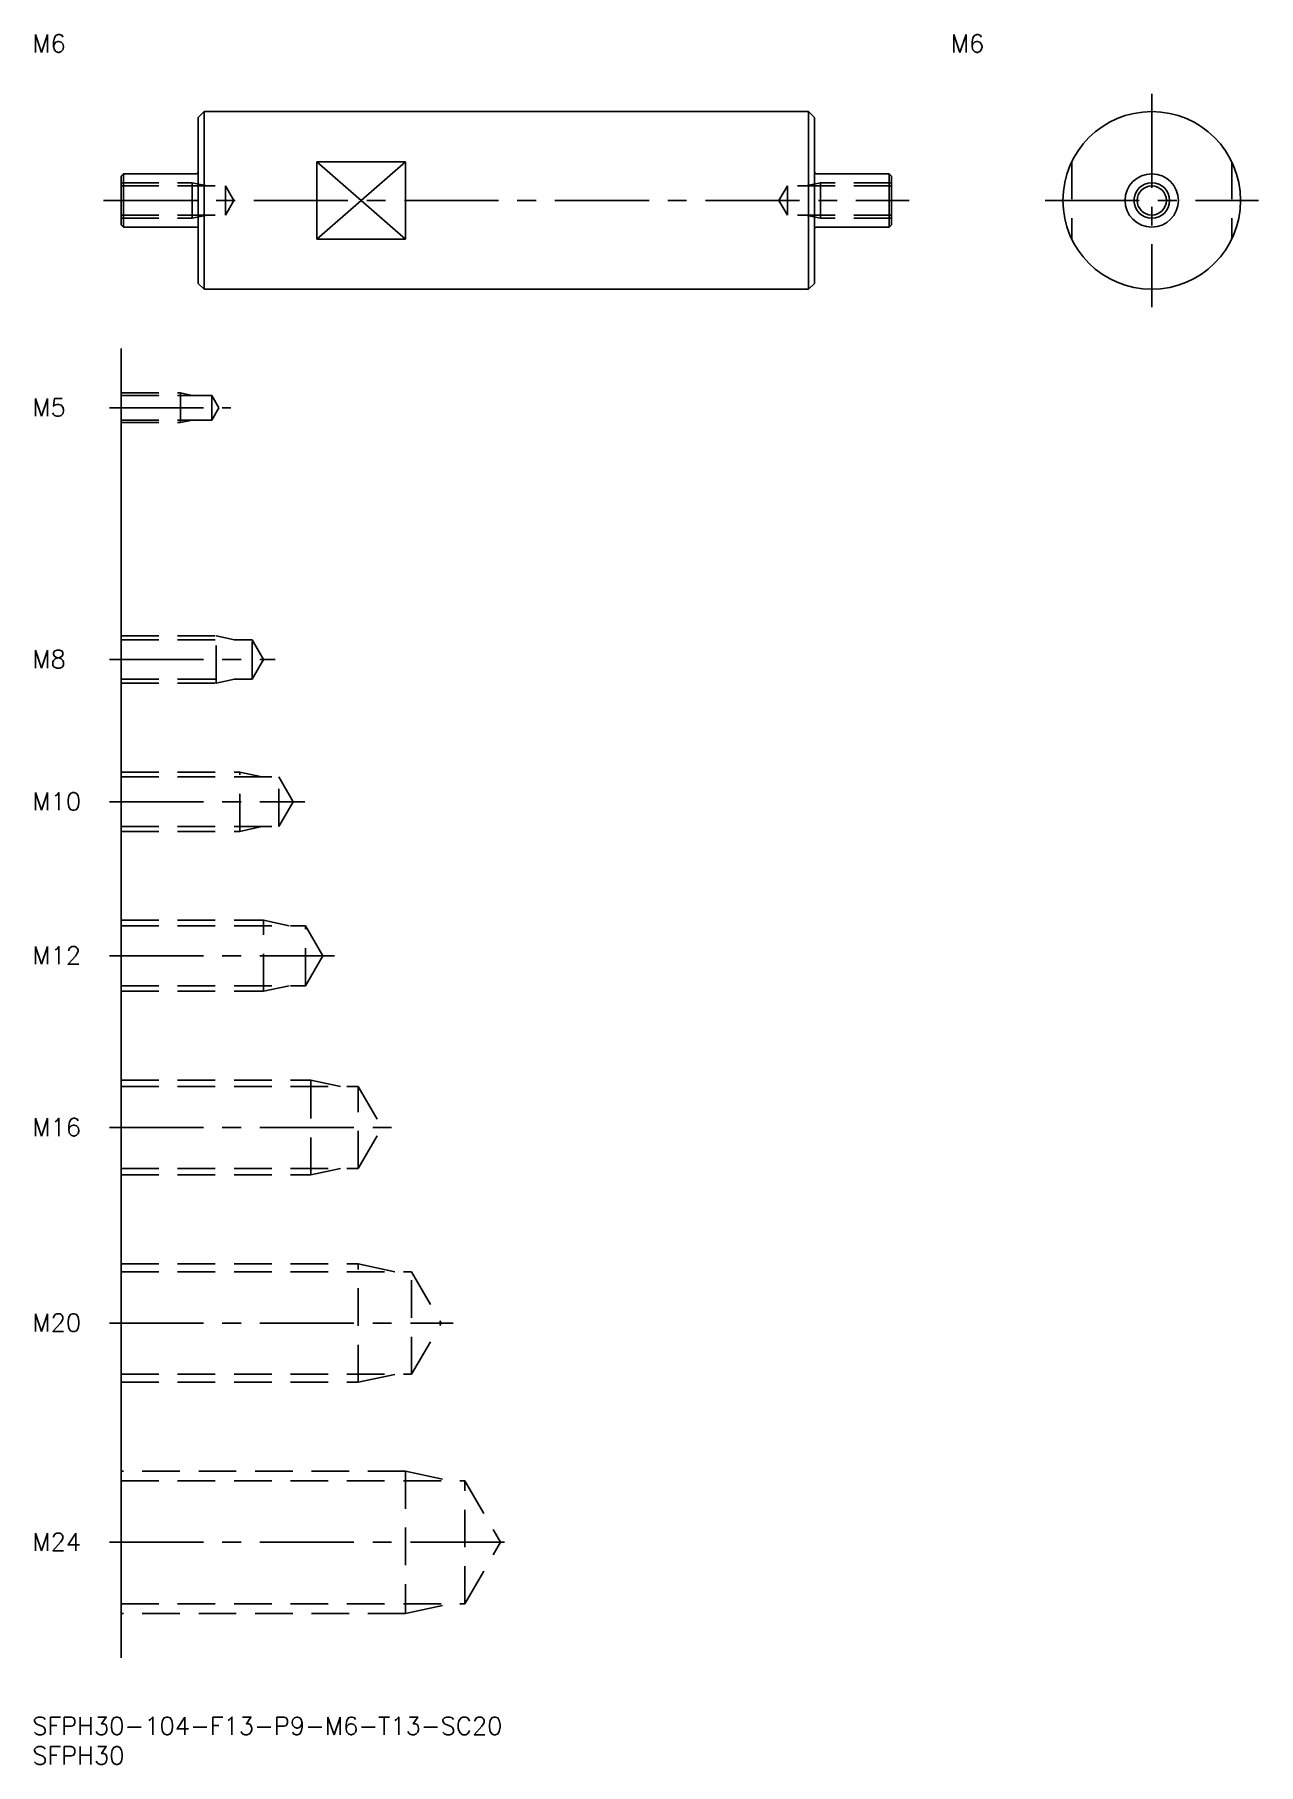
# Model space of a CAD drawing. Extents: x 0 to 207, y -8 to 284.
import ezdxf

# ---------------------------------------------------------------- set-up
doc = ezdxf.new("R2010")
doc.units = 0
doc.header["$LTSCALE"] = 0.5
doc.linetypes.add('CENTER', pattern=[50.8, 31.75, -6.35, 6.35, -6.35])
doc.linetypes.add('DASHED', pattern=[19.05, 12.7, -6.35])
for name, color, linetype in [('MSM_CENTER', 1, 'CENTER'), ('MSM_CONTINUOUS', 7, 'CONTINUOUS'), ('MSM_DASHED', 4, 'DASHED'), ('MSM_NARROW', 5, 'CONTINUOUS'), ('MSM_PART_NUMBER', 7, 'CONTINUOUS')]:
    doc.layers.add(name, color=color, linetype=linetype)
doc.styles.get("Standard").update_dxf_attribs({"font": 'txt.shx', "height": 3, "bigfont": 'bigfont.shx'})

# ---------------------------------------------------------------- blocks, each defined once
blk = doc.blocks.new('*U4')
at = {"layer": 'MSM_PART_NUMBER'}
blk.add_text('SFPH30-104-F13-P9-M6-T13-SC20', height=3, dxfattribs=at).set_placement((0, -3))
blk = doc.blocks.new('*U5')
at = {"layer": 'MSM_PART_NUMBER'}
blk.add_text('SFPH30', height=3, dxfattribs=at).set_placement((0, -8))
blk = doc.blocks.new('*U6')
at = {"layer": 'MSM_PART_NUMBER'}
blk.add_text('M24', height=3, dxfattribs=at).set_placement((0, 28.06))
blk = doc.blocks.new('*U7')
at = {"layer": 'MSM_PART_NUMBER'}
blk.add_text('M20', height=3, dxfattribs=at).set_placement((0, 65.06))
blk = doc.blocks.new('*U8')
at = {"layer": 'MSM_PART_NUMBER'}
blk.add_text('M16', height=3, dxfattribs=at).set_placement((0, 98.06))
blk = doc.blocks.new('*U9')
at = {"layer": 'MSM_PART_NUMBER'}
blk.add_text('M12', height=3, dxfattribs=at).set_placement((0, 127.06))
blk = doc.blocks.new('*U10')
at = {"layer": 'MSM_PART_NUMBER'}
blk.add_text('M10', height=3, dxfattribs=at).set_placement((0, 153.06))
blk = doc.blocks.new('*U11')
at = {"layer": 'MSM_PART_NUMBER'}
blk.add_text('M8', height=3, dxfattribs=at).set_placement((0, 177.06))
blk = doc.blocks.new('*U12')
at = {"layer": 'MSM_PART_NUMBER'}
blk.add_text('M6', height=3, dxfattribs=at).set_placement((0, 281))
blk = doc.blocks.new('*U13')
at = {"layer": 'MSM_PART_NUMBER'}
blk.add_text('M6', height=3, dxfattribs=at).set_placement((155, 281))
blk = doc.blocks.new('*U14')
at = {"layer": 'MSM_PART_NUMBER'}
blk.add_text('M5', height=3, dxfattribs=at).set_placement((0, 219.56))

msp = doc.modelspace()

# ---------------------------------------------------------------- linework, layer by layer
at = {"layer": 'MSM_CENTER'}
for p, q in [((188.92, 274), (188.92, 238)), ((12, 256), (148, 256)), ((170.92, 256), (206.92, 256)), ((13, 221), (33.5, 221)), ((13, 178.5), (41, 178.5)), ((13, 154.5), (46, 154.5)), ((13, 128.5), (51, 128.5)), ((13, 99.5), (61, 99.5)), ((13, 66.5), (71, 66.5)), ((13, 29.5), (81, 29.5))]:
    msp.add_line(p, q, dxfattribs=at)
at = {"layer": 'MSM_CONTINUOUS'}
for p, q in [((29, 271), (28, 270)), ((28, 270), (28, 242)), ((29, 271), (29, 241)), ((29, 271), (131, 271)), ((131, 271), (131, 241)), ((131, 271), (132, 270)), ((132, 270), (132, 242)), ((15.4, 260.5), (15, 260.1)), ((15, 260.1), (15, 251.9)), ((15.4, 260.5), (27.7, 260.5)), ((15.4, 260.5), (15.4, 251.5)), ((63, 262.54), (48, 262.54)), ((48, 262.54), (48, 249.46)), ((63, 249.46), (63, 262.54)), ((144.6, 260.5), (132.3, 260.5)), ((144.6, 260.5), (144.6, 251.5)), ((144.6, 260.5), (145, 260.1)), ((145, 260.1), (145, 251.9)), ((15, 251.9), (15.4, 251.5)), ((15.4, 251.5), (27.7, 251.5)), ((144.6, 251.5), (132.3, 251.5)), ((145, 251.9), (144.6, 251.5)), ((63, 249.46), (48, 249.46)), ((28, 242), (29, 241)), ((29, 241), (131, 241)), ((132, 242), (131, 241)), ((15, 231), (15, 10))]:
    msp.add_line(p, q, dxfattribs=at)
for radius in [15, 4.5, 2.46]:
    msp.add_circle((188.92, 256), radius, dxfattribs=at)
for centre, start, end in [((27.7, 260.8), 270, 0), ((132.3, 260.8), 180, 270), ((27.7, 251.2), 0, 90), ((132.3, 251.2), 90, 180)]:
    msp.add_arc(centre, 0.3, start, end, dxfattribs=at)
at = {"layer": 'MSM_DASHED'}
for p, q in [((175.42, 262.54), (175.42, 249.46)), ((202.42, 262.54), (202.42, 249.46)), ((15, 259), (27, 259)), ((15, 258.46), (32.58, 258.46)), ((27, 253), (27, 259)), ((27, 259), (29.5, 258.46)), ((32.58, 253.54), (32.58, 258.46)), ((32.58, 258.46), (34, 256)), ((127.42, 258.46), (126, 256)), ((145, 258.46), (127.42, 258.46)), ((127.42, 253.54), (127.42, 258.46)), ((133, 259), (130.5, 258.46)), ((145, 259), (133, 259)), ((133, 253), (133, 259)), ((32.58, 253.54), (34, 256)), ((127.42, 253.54), (126, 256)), ((15, 253.54), (32.58, 253.54)), ((15, 253), (27, 253)), ((27, 253), (29.5, 253.54)), ((145, 253.54), (127.42, 253.54)), ((133, 253), (130.5, 253.54)), ((145, 253), (133, 253)), ((15, 223.5), (25, 223.5)), ((15, 223.07), (30.31, 223.07)), ((25, 218.5), (25, 223.5)), ((25, 223.5), (27, 223.07)), ((30.31, 218.93), (30.31, 223.07)), ((30.31, 223.07), (31.5, 221)), ((30.31, 218.93), (31.5, 221)), ((15, 218.93), (30.31, 218.93)), ((15, 218.5), (25, 218.5)), ((25, 218.5), (27, 218.93)), ((15, 182.5), (31, 182.5)), ((15, 181.82), (37.08, 181.82)), ((31, 174.5), (31, 182.5)), ((31, 182.5), (34.12, 181.82)), ((37.08, 175.18), (37.08, 181.82)), ((37.08, 181.82), (39, 178.5)), ((37.08, 175.18), (39, 178.5)), ((15, 175.18), (37.08, 175.18)), ((15, 174.5), (31, 174.5)), ((31, 174.5), (34.12, 175.18)), ((15, 159.5), (35, 159.5)), ((15, 158.69), (41.58, 158.69)), ((35, 149.5), (35, 159.5)), ((35, 159.5), (38.75, 158.69)), ((41.58, 150.31), (41.58, 158.69)), ((41.58, 158.69), (44, 154.5)), ((41.58, 150.31), (44, 154.5)), ((15, 150.31), (41.58, 150.31)), ((15, 149.5), (35, 149.5)), ((35, 149.5), (38.75, 150.31)), ((15, 134.5), (39, 134.5)), ((39, 122.5), (39, 134.5)), ((39, 134.5), (43.37, 133.55)), ((15, 133.55), (46.08, 133.55)), ((46.08, 123.45), (46.08, 133.55)), ((46.08, 133.55), (49, 128.5)), ((46.08, 123.45), (49, 128.5)), ((15, 123.45), (46.08, 123.45)), ((39, 122.5), (43.37, 123.45)), ((15, 122.5), (39, 122.5)), ((15, 107.5), (47, 107.5)), ((15, 106.42), (55.01, 106.42)), ((47, 91.5), (47, 107.5)), ((47, 107.5), (52, 106.42)), ((55.01, 92.58), (55.01, 106.42)), ((55.01, 106.42), (59, 99.5)), ((55.01, 92.58), (59, 99.5)), ((15, 92.58), (55.01, 92.58)), ((15, 91.5), (47, 91.5)), ((47, 91.5), (52, 92.58)), ((15, 76.5), (55, 76.5)), ((55, 56.5), (55, 76.5)), ((55, 76.5), (61.25, 75.15)), ((15, 75.15), (64.01, 75.15)), ((64.01, 75.15), (69, 66.5)), ((64.01, 57.85), (64.01, 75.15)), ((64.01, 57.85), (69, 66.5)), ((15, 57.85), (64.01, 57.85)), ((15, 56.5), (55, 56.5)), ((55, 56.5), (61.25, 57.85)), ((63, 41.5), (15, 41.5)), ((63, 41.5), (70.5, 39.88)), ((63, 41.5), (63, 17.5)), ((15, 39.88), (73.01, 39.88)), ((73.01, 19.12), (73.01, 39.88)), ((73.01, 39.88), (79, 29.5)), ((73.01, 19.12), (79, 29.5)), ((15, 19.12), (73.01, 19.12)), ((63, 17.5), (70.5, 19.12)), ((63, 17.5), (15, 17.5))]:
    msp.add_line(p, q, dxfattribs=at)
at = {"layer": 'MSM_NARROW'}
for p, q in [((48, 262.54), (63, 249.46)), ((48, 249.46), (63, 262.54))]:
    msp.add_line(p, q, dxfattribs=at)
msp.add_circle((188.92, 256), 3, dxfattribs=at)

# ---------------------------------------------------------------- block references
at = {"layer": 'MSM_CONTINUOUS'}
for name in ['*U12', '*U13', '*U14', '*U11', '*U10', '*U9', '*U8', '*U7', '*U6', '*U4', '*U5']:
    msp.add_blockref(name, (0, 0), dxfattribs=at)

doc.saveas('drawing.dxf')
